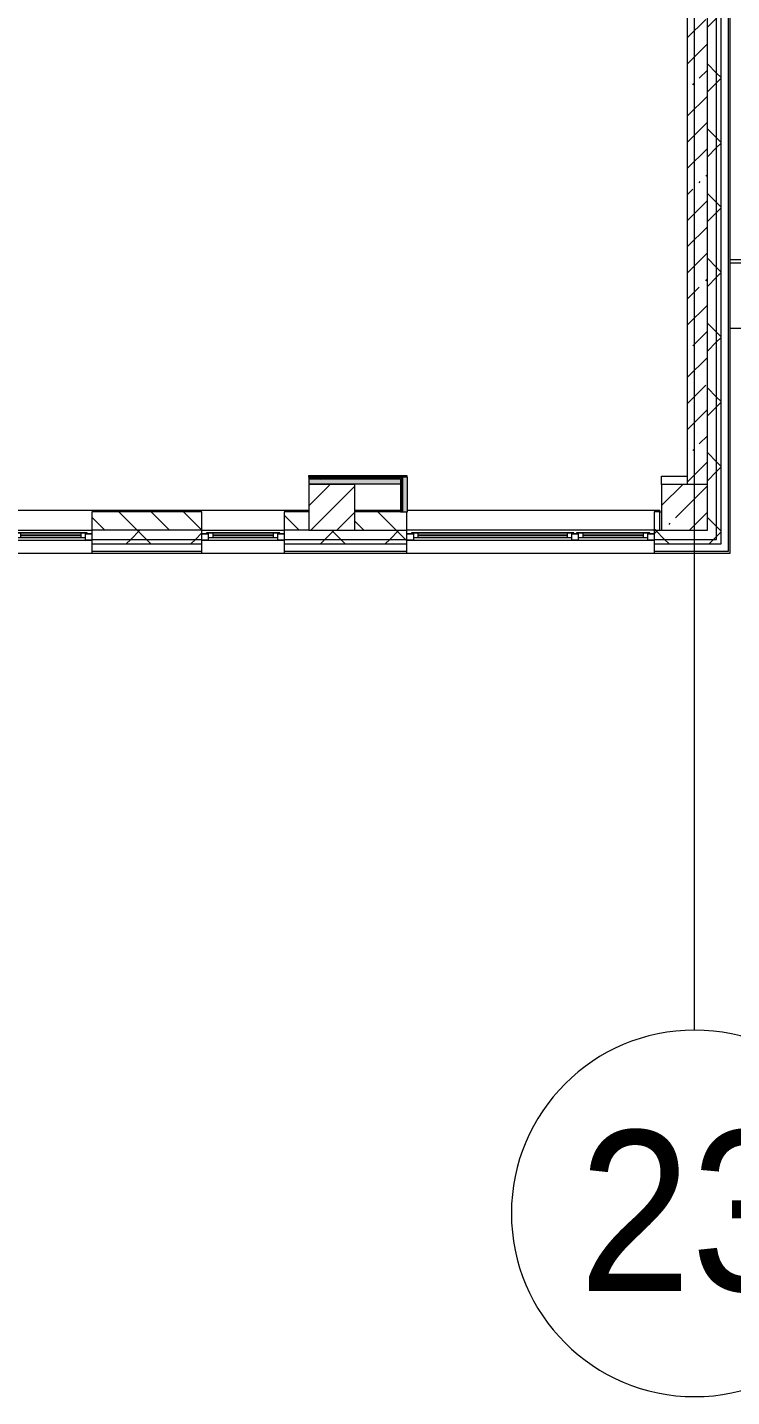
# Model space of a CAD drawing. Header units: millimetres. Extents: x -2911 to 185522, y -8553 to 29000.
# Drawn here: x 135788 to 143476, y -5906 to 9037 of the extents above; entities that cross this region are included whole.
import ezdxf

# ---------------------------------------------------------------- set-up
doc = ezdxf.new("R2010")
doc.units = ezdxf.units.MM
for name, color, linetype, lineweight, true_color in [('A-FLOR-2', 7, 'Continuous', 5, 0xaaaaaa), ('I-WALL-1', 7, 'Continuous', 5, 0xe7e7e7), ('I-WALL-2', 7, 'Continuous', 9, 0xe7e7e7)]:
    doc.layers.add(name, color=color, linetype=linetype, lineweight=lineweight, true_color=true_color)
for name, color, linetype, lineweight in [('A-GENM-1', 7, 'Continuous', 5), ('A-GLAZ-2', 7, 'Continuous', 5), ('A-WALL', 7, 'Continuous', 9), ('A-WALL-4', 7, 'Continuous', 5), ('I-WALL-3', 7, 'Continuous', 5), ('S-COLS-2', 7, 'Continuous', 5), ('Оси', 7, 'Continuous', 9), ('Оси-1', 7, 'Continuous', 20)]:
    doc.layers.add(name, color=color, linetype=linetype, lineweight=lineweight)
doc.styles.add('Arial_1', font='arial.ttf', dxfattribs={"width": 0.9, "height": 1750})
pattern_1 = [(45, (58512.3, 0), (-353.5534, 353.5534), []), (135, (58512.3, 0), (-353.5534, -353.5534), [])]
pattern_2 = [(135, (58512.32, 0), (-176.7767, -176.7767), [])]
pattern_3 = [(45, (58512.3, 0), (-530.33, 530.33), []), (135, (58512.3, 0), (-530.33, -530.33), [])]

# ---------------------------------------------------------------- blocks, each defined once
blk = doc.blocks.new('BSC_Колонна _Прямоугольная - 500х500-V76-2_7_1_птичка')
at = {"layer": 'S-COLS-2'}
h = blk.add_hatch(dxfattribs=at)
h.set_pattern_fill('FP_81', color=256, style=0, pattern_type=2)
h.set_pattern_definition([(45, (-80600, -3800), (-285.1231, 285.1231), []), (45, (-80314.88, -3800), (-285.1231, 285.1231), [504.031, -100.806, 16.764, -84.042])])
h.paths.add_polyline_path([(-121, -250), (250, -250), (250, 250), (-250, 250), (-250, -250)])
for p, q in [((250, 250), (-250, 250)), ((-250, 250), (-250, -250)), ((250, -250), (250, 250)), ((-250, -250), (250, -250))]:
    blk.add_line(p, q, dxfattribs=at)
blk = doc.blocks.new('120_Окно_СКБ_2Ст - 120_Окно_СКБ_2Ст 2700х2500 _мал створка слева_-22808065-2_7_1_птичка')
at = {"layer": 'A-GLAZ-2'}
for p, q in [((-1350, -75), (-1350, -5)), ((-1350, -5), (-1280, -5)), ((1350, -5), (-1350, -5)), ((-1280, -75), (-1350, -75)), ((-1350, -75), (-1300, -75)), ((-1280, -75), (-1300, -75)), ((-1300, -75), (-1300, -85)), ((-1300, -85), (-500, -85)), ((-500, -85), (-1300, -85)), ((-1280, -5), (-1280, -75)), ((-520, -35), (-1280, -35)), ((-1280, -35), (-1280, -75)), ((-1230, -85), (-1230, -35)), ((-1230, -55), (-570, -55)), ((-570, -65), (-1230, -65)), ((-570, -85), (-570, -35)), ((-520, -75), (-520, -5)), ((-520, -5), (-450, -5)), ((-520, -75), (-520, -35)), ((-450, -75), (-520, -75)), ((-500, -75), (-520, -75)), ((-500, -75), (-470, -75)), ((-500, -85), (-500, -75)), ((-450, -75), (-470, -75)), ((-470, -75), (-470, -85)), ((-470, -85), (1300, -85)), ((1300, -85), (-470, -85)), ((-450, -5), (-450, -75)), ((1280, -35), (-450, -35)), ((-450, -35), (-450, -75)), ((-400, -85), (-400, -35)), ((-400, -55), (1230, -55)), ((1230, -65), (-400, -65)), ((1230, -85), (1230, -35)), ((1280, -75), (1280, -5)), ((1280, -5), (1350, -5)), ((1280, -75), (1280, -35)), ((1350, -75), (1280, -75)), ((1300, -75), (1280, -75)), ((1300, -75), (1350, -75)), ((1300, -85), (1300, -75)), ((1350, -5), (1350, -75))]:
    blk.add_line(p, q, dxfattribs=at)
blk = doc.blocks.new('120_Окно_СКБ_1Ст - 120_Окно_СКБ_1Ст 900х2500_h_-19906150-2_7_1_птичка')
at = {"layer": 'A-GLAZ-2'}
for p, q in [((-450, -75), (-450, -5)), ((-450, -5), (-380, -5)), ((450, -5), (-450, -5)), ((-380, -75), (-450, -75)), ((-450, -75), (-400, -75)), ((-380, -75), (-400, -75)), ((-400, -75), (-400, -85)), ((-400, -85), (400, -85)), ((400, -85), (-400, -85)), ((-380, -5), (-380, -75)), ((380, -35), (-380, -35)), ((-380, -35), (-380, -75)), ((-330, -85), (-330, -35)), ((-330, -55), (330, -55)), ((330, -65), (-330, -65)), ((330, -85), (330, -35)), ((380, -75), (380, -5)), ((380, -5), (450, -5)), ((380, -75), (380, -35)), ((450, -75), (380, -75)), ((400, -75), (380, -75)), ((400, -75), (450, -75)), ((400, -85), (400, -75)), ((450, -5), (450, -75))]:
    blk.add_line(p, q, dxfattribs=at)
blk = doc.blocks.new('парапет9 - парапет-22867712-2_7_1_птичка')
at = {"layer": 'A-GENM-1'}
for p, q in [((89202, 8002), (84950, 8002)), ((89202, 7964), (84950, 7964)), ((84950, 7255), (89202, 7255))]:
    blk.add_line(p, q, dxfattribs=at)
blk = doc.blocks.new('BSC_Колонна _Прямоугольная - 500х500-V184-2_7_1_птичка')
at = {"layer": 'S-COLS-2'}
h = blk.add_hatch(dxfattribs=at)
h.set_pattern_fill('FP_186', color=256, style=0, pattern_type=2)
h.set_pattern_definition([(45, (-84450, -3800), (-285.1231, 285.1231), []), (45, (-84164.88, -3800), (-285.1231, 285.1231), [504.031, -100.806, 16.764, -84.042])])
h.paths.add_polyline_path([(-250, -250), (250, -250), (250, 250), (-250, 250), (-250, -99)])
for p, q in [((250, 250), (-250, 250)), ((-250, 250), (-250, -250)), ((250, -250), (250, 250)), ((-250, -250), (250, -250))]:
    blk.add_line(p, q, dxfattribs=at)
blk = doc.blocks.new('Ось сетки - D8-29747960-2_7_1_птичка')
at = {"layer": 'Оси-1'}
for start, end in [(360, 180), (180, 360)]:
    blk.add_arc((0, 0), 4, start, end, dxfattribs=at)

msp = doc.modelspace()

# ---------------------------------------------------------------- hatches: boundary and pattern name
at = {"layer": 'A-WALL-4'}
h = msp.add_hatch(dxfattribs=at)
h.set_pattern_fill('FP_85', color=256, style=0, pattern_type=2)
h.set_pattern_definition(pattern_1)
h.paths.add_polyline_path([(143212.3157, 3450), (143312.3157, 3450), (143312.3157, 10250), (143212.3157, 10250), (143212.3158, 3549.9999)])
h = msp.add_hatch(dxfattribs=at)
h.set_pattern_fill('FP_85', color=256, style=0, pattern_type=2)
h.set_pattern_definition(pattern_1)
h.paths.add_polyline_path([(143362.3157, 3400), (143362.3157, 10250), (143312.3157, 10250), (143312.3157, 3400)])
h = msp.add_hatch(dxfattribs=at)
h.set_pattern_fill('FP_95', color=256, style=0, pattern_type=2)
h.set_pattern_definition(pattern_2)
h.paths.add_polyline_path([(138592.3157, 3550), (138862.3157, 3550), (138862.3157, 3750), (138592.3157, 3750), (138592.3157, 3701.1831)])
h.paths.add_polyline_path([(137692.3157, 3550), (137692.3157, 3750), (136492.3157, 3750), (136492.3157, 3550), (137135.8193, 3550)])
h.paths.add_polyline_path([(135592.3157, 3550), (135592.3157, 3750), (134492.3157, 3750), (134492.3157, 3550), (135280.7792, 3550)])
h = msp.add_hatch(dxfattribs=at)
h.set_pattern_fill('FP_95', color=256, style=0, pattern_type=2)
h.set_pattern_definition(pattern_2)
h.paths.add_polyline_path([(139918.3793, 3550), (139932.3157, 3550), (139932.3157, 3750), (139362.3157, 3750), (139362.3157, 3550)])
h.paths.add_polyline_path([(142692.3157, 3550), (142692.3157, 3750), (142632.3157, 3750), (142632.3157, 3550)])
h = msp.add_hatch(dxfattribs=at)
h.set_pattern_fill('FP_85', color=256, style=0, pattern_type=2)
h.set_pattern_definition(pattern_1)
h.paths.add_polyline_path([(139918.3793, 3450), (139932.3157, 3450), (139932.3157, 3550), (138592.3157, 3550), (138592.3157, 3450), (138990.8593, 3450)])
h.paths.add_polyline_path([(142632.3157, 3450), (143212.3156, 3450), (143212.3156, 3550), (142632.3157, 3550)])
h.paths.add_polyline_path([(134492.3157, 3450), (135592.3157, 3450), (135592.3157, 3550), (134212.3157, 3550), (134212.3157, 3450), (134353.2592, 3450)])
h.paths.add_polyline_path([(136492.3157, 3450), (137692.3157, 3450), (137692.3157, 3550), (136492.3157, 3550)])
h = msp.add_hatch(dxfattribs=at)
h.set_pattern_fill('FP_85', color=256, style=0, pattern_type=2)
h.set_pattern_definition(pattern_1)
h.paths.add_polyline_path([(143312.3157, 3400), (143312.3157, 3450), (142632.3157, 3450), (142632.3157, 3400), (143212.3157, 3400)])
h.paths.add_polyline_path([(135280.7792, 3400), (135592.3157, 3400), (135592.3157, 3450), (134212.3157, 3450), (134212.3157, 3400), (134353.2592, 3400)])
h.paths.add_polyline_path([(136492.3157, 3400), (137692.3157, 3400), (137692.3157, 3450), (136492.3157, 3450)])
h.paths.add_polyline_path([(139918.3793, 3400), (139932.3157, 3400), (139932.3157, 3450), (138592.3157, 3450), (138592.3157, 3400), (138990.8593, 3400)])
at = {"layer": 'I-WALL-1'}
msp.add_hatch(color=256, dxfattribs=at).paths.add_polyline_path([(139862.3157, 4055), (139862.3157, 4105), (138862.3157, 4105), (138862.3157, 4055), (138990.8593, 4055)])
at = {"layer": 'I-WALL-2'}
msp.add_hatch(color=256, dxfattribs=at).paths.add_polyline_path([(139918.3793, 3750), (139937.3157, 3750), (139937.3157, 4130), (139887.3157, 4130), (139887.3157, 3750)])
at = {"layer": 'I-WALL-3'}
h = msp.add_hatch(dxfattribs=at)
h.set_pattern_fill('FP_93', color=256, style=0, pattern_type=2)
h.set_pattern_definition([(45, (58512.3, 0), (-285.1231, 285.1231), []), (45, (58797.44, 0), (-285.1231, 285.1231), [504.031, -100.806, 16.764, -84.042])])
h.paths.add_polyline_path([(143212.3156, 4050), (143212.3157, 10900), (142992.3157, 10900), (142992.3157, 4050)])
h.paths.add_polyline_path([(142992.3157, 11550), (143212.3157, 11550), (143212.3157, 15150.0001), (142992.3157, 15150.0001), (142992.3157, 12200.0001)])
h = msp.add_hatch(dxfattribs=at)
h.set_pattern_fill('FP_197', color=256, style=0, pattern_type=2)
h.set_pattern_definition(pattern_3)
h.paths.add_polyline_path([(139874.8157, 4117.5), (139887.3157, 4117.5), (139887.3157, 4130), (138862.3157, 4130), (138862.3157, 4117.5), (138990.8593, 4117.5)])
h = msp.add_hatch(dxfattribs=at)
h.set_pattern_fill('FP_197', color=256, style=0, pattern_type=2)
h.set_pattern_definition(pattern_3)
h.paths.add_polyline_path([(139862.3157, 4105), (139874.8157, 4105), (139874.8157, 4117.5), (138862.3157, 4117.5), (138862.3157, 4105), (138990.8593, 4105)])
h = msp.add_hatch(dxfattribs=at)
h.set_pattern_fill('FP_197', color=256, style=0, pattern_type=2)
h.set_pattern_definition(pattern_3)
h.paths.add_polyline_path([(139862.3157, 3750), (139874.8157, 3750), (139874.8157, 4105), (139862.3157, 4105), (139862.3157, 4055)])
h = msp.add_hatch(dxfattribs=at)
h.set_pattern_fill('FP_197', color=256, style=0, pattern_type=2)
h.set_pattern_definition(pattern_3)
h.paths.add_polyline_path([(139874.8157, 3750), (139887.3157, 3750), (139887.3157, 4117.5), (139874.8157, 4117.5), (139874.8157, 4055)])

# ---------------------------------------------------------------- linework, layer by layer
at = {"layer": 'A-FLOR-2'}
for p, q in [((138862.3157, 4130), (138862.3157, 4145)), ((138862.3157, 4145), (139932.3157, 4145)), ((139932.3157, 4145), (139932.3157, 4130)), ((142712.3157, 4049.9999), (142712.3157, 4139.9999)), ((142712.3157, 4139.9999), (142992.3157, 4139.9999)), ((142692.3157, 3750), (142712.3156, 3750))]:
    msp.add_line(p, q, dxfattribs=at)
at = {"layer": 'A-WALL'}
for p, q in [((143312.3157, 3450), (143312.3157, 10250)), ((143362.3157, 3400), (143362.3157, 10250)), ((143442.3157, 3320), (143442.3157, 10250)), ((139874.8157, 4117.5), (138862.3157, 4117.5)), ((139862.3157, 4105), (138862.3157, 4105)), ((139862.3157, 4105), (139862.3157, 4055)), ((139874.8157, 3750), (139874.8157, 4117.5)), ((139887.3157, 3750), (139887.3157, 4130)), ((137692.3157, 3550), (136492.3157, 3550)), ((136492.3157, 3450), (137692.3157, 3450)), ((138862.3157, 3550), (138592.3157, 3550)), ((138592.3157, 3450), (139932.3157, 3450)), ((139362.3157, 3550), (139932.3157, 3550)), ((142632.3157, 3550), (142692.3157, 3550)), ((142632.3157, 3450), (143312.3157, 3450)), ((136492.3157, 3400), (137692.3157, 3400)), ((136492.3157, 3320), (137692.3157, 3320)), ((138592.3157, 3400), (139932.3157, 3400)), ((138592.3157, 3320), (139932.3157, 3320)), ((142632.3157, 3400), (143362.3157, 3400)), ((142632.3157, 3320), (143442.3157, 3320))]:
    msp.add_line(p, q, dxfattribs=at)
at = {"layer": 'A-WALL-4'}
for p, q in [((143462.3157, 3300), (143462.3157, 10400)), ((143212.3157, 4050), (143212.3157, 4049.9999)), ((136492.3157, 3750), (136492.3157, 3300)), ((137692.3157, 3750), (136492.3157, 3750)), ((137692.3157, 3300), (137692.3157, 3750)), ((138592.3157, 3750), (138592.3157, 3300)), ((138862.3157, 3750), (138592.3157, 3750)), ((139862.3157, 3750), (139362.3157, 3750)), ((139932.3157, 3300), (139932.3157, 3750)), ((142632.3157, 3750), (142632.3157, 3300)), ((142692.3157, 3750), (142632.3157, 3750)), ((142692.3157, 3550), (142692.3157, 3750)), ((135592.3157, 3550), (136492.3157, 3550)), ((137692.3157, 3550), (138592.3157, 3550)), ((142692.3157, 3550), (142712.3156, 3550)), ((134370.3157, 3300), (143462.3157, 3300))]:
    msp.add_line(p, q, dxfattribs=at)
at = {"layer": 'I-WALL-3'}
for p, q in [((142992.3157, 10900), (142992.3157, 4050)), ((143212.3157, 4050), (143212.3157, 10900)), ((139937.3157, 4130), (138862.3157, 4130)), ((138862.3157, 4130), (138862.3157, 4055)), ((138862.3157, 4055), (139862.3157, 4055)), ((139862.3157, 4055), (139862.3157, 3750)), ((139937.3157, 3750), (139937.3157, 4130)), ((134765.8839, 3770), (138862.3157, 3770)), ((139362.3157, 3770), (139862.3157, 3770)), ((139862.3157, 3750), (139937.3157, 3750)), ((139937.3157, 3770), (142692.3157, 3770)), ((142692.3157, 3750), (142692.3157, 3770)), ((142632.3157, 3550), (139932.3157, 3550))]:
    msp.add_line(p, q, dxfattribs=at)
at = {"layer": 'Оси'}
msp.add_line((143072.3157, -1906.2586), (143072.3157, 9979.0193), dxfattribs=at)

# ---------------------------------------------------------------- block references
at = {"layer": 'A-GENM-1'}
msp.add_blockref('парапет9 - парапет-22867712-2_7_1_птичка', (58512.3157, -1500), dxfattribs=at)
at = {"layer": 'A-GLAZ-2', "rotation": 180}
for name, p in [('120_Окно_СКБ_1Ст - 120_Окно_СКБ_1Ст 900х2500_h_-19906150-2_7_1_птичка', (136042.3157, 3435)), ('120_Окно_СКБ_1Ст - 120_Окно_СКБ_1Ст 900х2500_h_-19906150-2_7_1_птичка', (138142.3157, 3435)), ('120_Окно_СКБ_2Ст - 120_Окно_СКБ_2Ст 2700х2500 _мал створка слева_-22808065-2_7_1_птичка', (141282.3157, 3435))]:
    msp.add_blockref(name, p, dxfattribs=at)
at = {"layer": 'S-COLS-2'}
for name, p in [('BSC_Колонна _Прямоугольная - 500х500-V76-2_7_1_птичка', (139112.3157, 3800)), ('BSC_Колонна _Прямоугольная - 500х500-V184-2_7_1_птичка', (142962.3156, 3799.9999))]:
    msp.add_blockref(name, p, dxfattribs=at)
at = {"layer": 'Оси-1', "xscale": 499.9999999999995, "yscale": 499.9999999999995, "zscale": 499.9999999999995}
msp.add_blockref('Ось сетки - D8-29747960-2_7_1_птичка', (143072.3157, -3906.2586), dxfattribs=at)

# ---------------------------------------------------------------- texts
at = {"layer": 'Оси', "insert": (141809.2357, -3003.0255), "char_height": 1750, "width": 3030.37875, "attachment_point": 1, "style": 'Arial_1'}
msp.add_mtext('23', dxfattribs=at)

doc.saveas('drawing.dxf')
